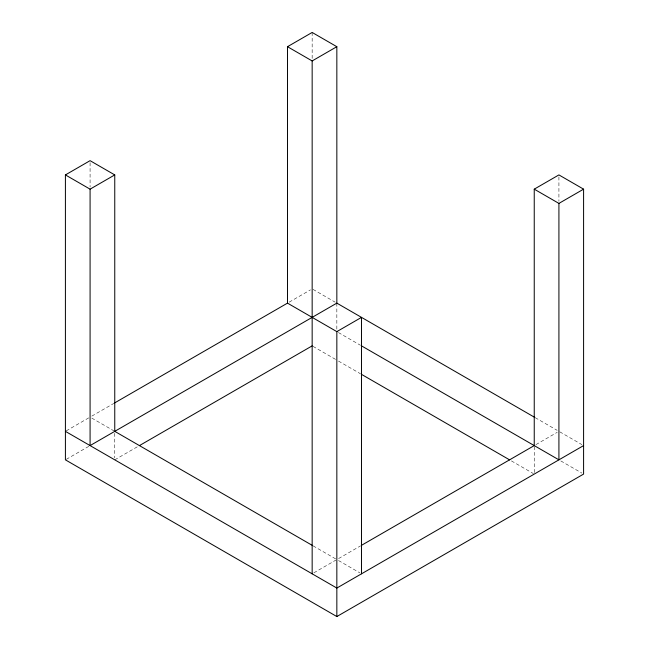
<?xml version="1.0" encoding="UTF-8"?>
<svg xmlns="http://www.w3.org/2000/svg" width="649" height="649" viewBox="0 0 649 649"><rect width="100%" height="100%" fill="white"/><g stroke="black" fill="none" stroke-linecap="round" stroke-linejoin="round"><path stroke-width="0.49" stroke-dasharray="3.25 2.43" d="M66.255 430.855L89.229 417.591M91.842 416.09L113.77 403.427M289.186 302.15L310.457 289.868M66.287 459.338L89.116 446.155M114.759 459.841L138.448 446.163M313.865 572.832L335.987 560.055M338.591 558.554L360.528 545.89M535.944 444.614L557.215 432.331M313.013 289.381L335.135 302.15M535.214 417.664L557.158 430.336M559.771 431.836L581.893 444.614M338.429 332.548L360.438 345.252M560.825 460.944L581.845 473.08M313.037 346.379L337.618 360.568M338.494 361.071L360.438 373.743M511.42 460.912L533.364 473.583M91.785 418.086L113.908 430.855M313.134 545.882L336.839 559.568M338.543 560.549L359.814 572.832M558.919 176.942L558.919 201.263M534.241 446.577L534.241 473.105M336.839 303.132L336.839 329.481M312.161 32.45L312.161 58.799M114.759 433.313L114.759 457.878M90.081 162.696L90.081 187.017"/><path stroke-width="0.97" d="M361.404 545.379L534.241 445.595L534.241 189.159L558.919 174.914L583.589 189.159L583.589 474.086L336.839 616.55L65.411 459.841L65.411 174.914L90.081 160.668L114.759 174.914L114.759 431.35L312.258 545.371M114.646 402.915L287.491 303.132L287.491 46.696L312.161 32.45L336.839 46.696L336.839 303.132L90.081 445.595L90.081 189.159L114.759 174.914M287.491 46.696L312.161 60.941L336.839 46.696M139.324 445.66L312.161 345.868M287.491 303.132L336.839 331.623L361.509 317.377L361.509 573.813M534.241 189.159L558.919 203.405L583.589 189.159M583.589 445.595L336.839 588.059L65.411 431.35M336.839 303.132L534.338 417.161M65.411 174.914L90.081 189.159M361.315 345.755L558.919 459.841L558.919 203.405M361.315 374.254L509.66 459.898M336.839 331.623L336.839 616.55M312.161 60.941L312.161 573.813"/></g></svg>
